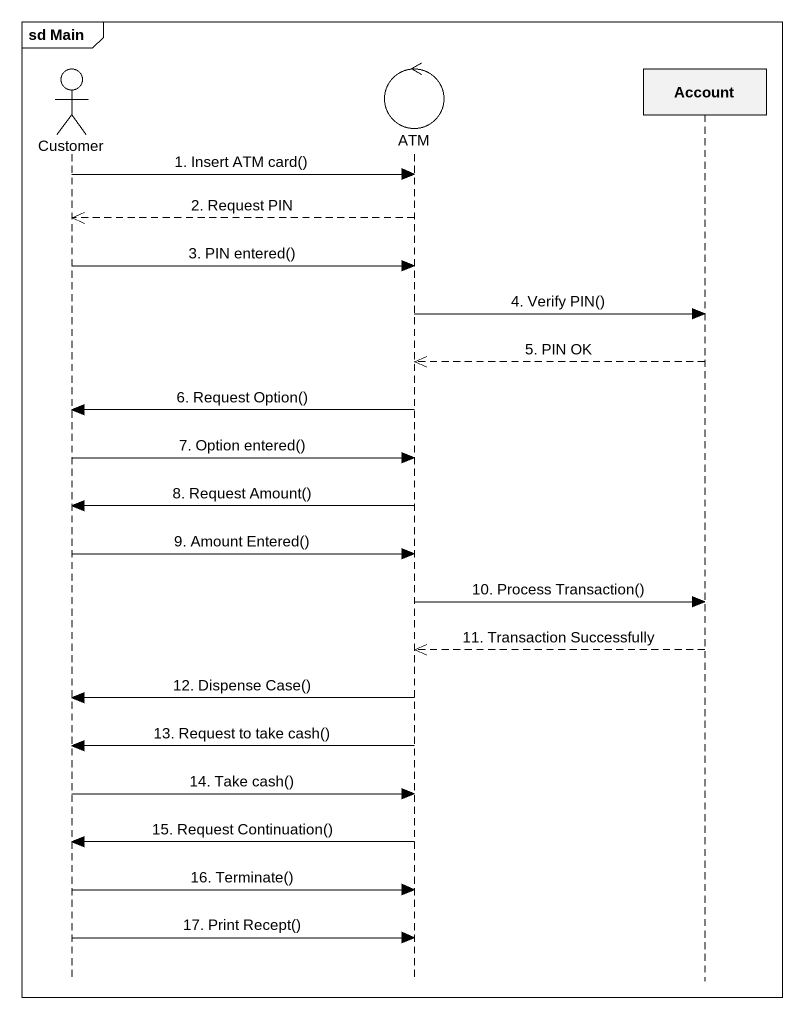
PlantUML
@startuml
mainframe sd Main
hide footbox
actor Customer
control ATM
participant Account

Customer -> ATM : 1. Insert ATM card()
ATM -->> Customer : 2. Request PIN
Customer -> ATM : 3. PIN entered()
ATM -> Account : 4. Verify PIN()
Account -->> ATM : 5. PIN OK
ATM -> Customer : 6. Request Option()
Customer -> ATM : 7. Option entered()
ATM -> Customer : 8. Request Amount()
Customer -> ATM : 9. Amount Entered()
ATM -> Account : 10. Process Transaction()
Account -->> ATM : 11. Transaction Successfully
ATM -> Customer : 12. Dispense Case()
ATM -> Customer : 13. Request to take cash()
Customer -> ATM : 14. Take cash()
ATM -> Customer : 15. Request Continuation()
Customer -> ATM : 16. Terminate()
Customer -> ATM : 17. Print Recept()
@enduml
